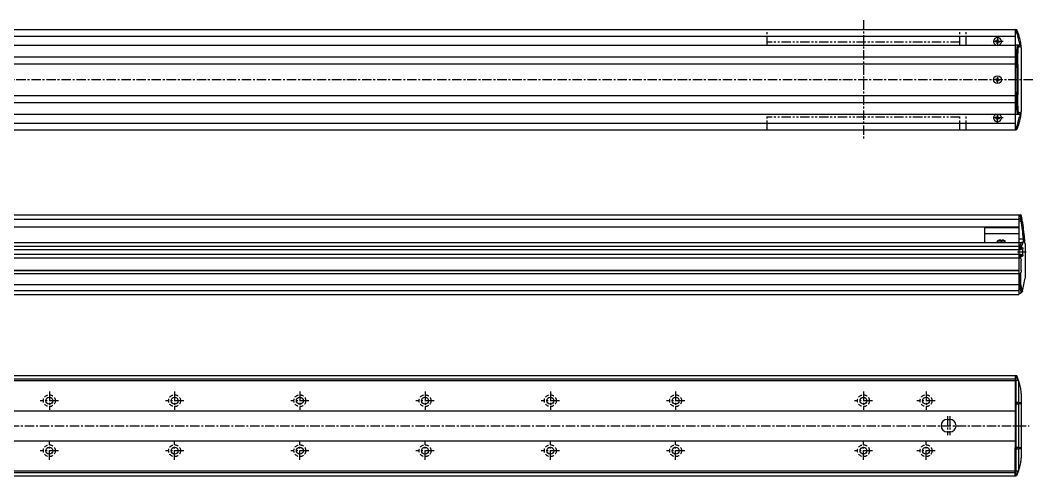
# Model space of a CAD drawing. Extents: x -708 to 884, y 143 to 576.
# Drawn here: x 76 to 884, y 212 to 576 of the extents above; entities that cross this region are included whole.
import ezdxf

# ---------------------------------------------------------------- set-up
doc = ezdxf.new("R2010")
doc.units = 0
for name, pattern in [('CENTER', [12, 7.5, -1.5, 1.5, -1.5]), ('DASHED', [4.5, 3, -1.5]), ('PHANTOM', [15, 7.5, -1.5, 1.5, -1.5, 1.5, -1.5])]:
    doc.linetypes.add(name, pattern=pattern)
doc.layers.get('0').update_dxf_attribs({"linetype": 'CONTINUOUS'})
doc.layers.add('CENTER', color=1, linetype='CENTER')

# ---------------------------------------------------------------- blocks, each defined once
blk = doc.blocks.new('DTL0004')
at = {"color": 0, "linetype": 'CONTINUOUS'}
for p, q in [((-3.15, 0), (-3.04, 1.3)), ((3.15, 0), (-3.15, 0)), ((-0.4, 1.3), (-3.04, 1.3)), ((-0.4, 1.89), (-0.4, 0.9)), ((0.4, 0.9), (-0.4, 0.9)), ((0.4, 1.89), (0.4, 0.9)), ((3.04, 1.3), (0.4, 1.3)), ((3.15, 0), (3.04, 1.3))]:
    blk.add_line(p, q, dxfattribs=at)
for start, end in [(92.87228, 112.35653), (67.64347, 87.12772)]:
    blk.add_arc((0, -6.08), 7.98, start, end, dxfattribs=at)
at = {"color": 0}
blk.add_point((0, 0), dxfattribs=at)
blk.add_point((0, 0), dxfattribs=at)

msp = doc.modelspace()

# ---------------------------------------------------------------- linework, layer by layer
at = {"color": 7, "linetype": 'CONTINUOUS'}
for p, q in [((-537.79, 568.36), (870.21, 568.36)), ((870.21, 568.36), (870.21, 488.36)), ((870.21, 568.36), (870.79, 568.36)), ((870.99, 568.36), (870.79, 568.36)), ((-223.79, 563.16), (870.21, 563.16)), ((854.46, 559.11), (854.46, 558.61)), ((855.21, 559.11), (854.46, 559.11)), ((855.21, 558.61), (854.46, 558.61)), ((855.96, 560.61), (855.96, 559.86)), ((855.96, 560.61), (856.46, 560.61)), ((855.96, 557.11), (855.96, 557.87)), ((856.46, 560.61), (856.46, 559.86)), ((856.46, 557.11), (856.46, 557.87)), ((857.2, 559.11), (857.96, 559.11)), ((857.2, 558.61), (857.96, 558.61)), ((857.96, 559.11), (857.96, 558.61)), ((872.6, 563.19), (872.45, 563.17)), ((873.59, 558.86), (873.81, 558.13)), ((874.79, 558.09), (874.57, 559.08)), ((-537.79, 555.86), (870.21, 555.86)), ((855.96, 557.11), (856.46, 557.11)), ((873.88, 555.86), (870.21, 555.86)), ((873.04, 554.86), (874.87, 554.86)), ((875.11, 555.98), (875.11, 555.99)), ((875.21, 554.01), (875.21, 502.71)), ((-537.79, 546.63), (870.21, 546.63)), ((871.39, 546.61), (871.4, 546.61)), ((871.4, 546.61), (871.4, 541.12)), ((872.38, 541.7), (872.38, 546.44)), ((-537.79, 541.1), (870.21, 541.1)), ((870.21, 541.11), (871.29, 541.11)), ((870.21, 538.36), (871.72, 538.36)), ((871.4, 541.12), (871.29, 541.11)), ((871.72, 538.36), (871.72, 518.36)), ((872.71, 518.36), (872.71, 538.36)), ((854.46, 528.61), (854.46, 528.11)), ((855.21, 528.61), (854.46, 528.61)), ((855.21, 528.11), (854.46, 528.11)), ((855.96, 530.11), (855.96, 529.36)), ((855.96, 530.11), (856.46, 530.11)), ((855.96, 526.61), (855.96, 527.37)), ((855.96, 526.61), (856.46, 526.61)), ((856.46, 530.11), (856.46, 529.36)), ((856.46, 526.61), (856.46, 527.37)), ((857.2, 528.61), (857.96, 528.61)), ((857.2, 528.11), (857.96, 528.11)), ((857.96, 528.61), (857.96, 528.11)), ((870.21, 518.36), (871.72, 518.36)), ((-537.79, 515.63), (870.21, 515.63)), ((-537.79, 510.09), (870.21, 510.09)), ((870.21, 515.61), (871.29, 515.61)), ((871.29, 515.61), (871.4, 515.61)), ((871.4, 510.11), (871.39, 510.11)), ((871.4, 515.61), (871.4, 510.11)), ((872.38, 510.29), (872.38, 515.02)), ((874.87, 501.86), (873.04, 501.86)), ((-537.79, 500.86), (870.21, 500.86)), ((-223.79, 493.56), (870.21, 493.56)), ((854.46, 498.11), (854.46, 497.61)), ((855.21, 498.11), (854.46, 498.11)), ((855.21, 497.61), (854.46, 497.61)), ((855.96, 499.61), (855.96, 498.86)), ((855.96, 499.61), (856.46, 499.61)), ((855.96, 496.11), (855.96, 496.87)), ((855.96, 496.11), (856.46, 496.11)), ((856.46, 499.61), (856.46, 498.86)), ((856.46, 496.11), (856.46, 496.87)), ((857.2, 498.11), (857.96, 498.11)), ((857.2, 497.61), (857.96, 497.61)), ((857.96, 498.11), (857.96, 497.61)), ((870.21, 500.86), (873.88, 500.86)), ((872.6, 493.54), (872.45, 493.56)), ((873.59, 497.86), (873.81, 498.6)), ((874.57, 497.64), (874.79, 498.64)), ((875.11, 500.73), (875.11, 500.75)), ((-537.79, 488.36), (870.21, 488.36)), ((870.21, 488.36), (870.79, 488.36)), ((870.79, 488.36), (870.99, 488.36)), ((-223.79, 420.28), (873.21, 420.28)), ((-223.79, 416.92), (873.21, 416.92)), ((873.21, 420.28), (873.21, 357.78)), ((873.21, 420.28), (873.21, 410.78)), ((873.21, 420.28), (874.39, 420.28)), ((873.21, 420.28), (873.21, 410.78)), ((873.21, 417.39), (874.9, 417.39)), ((873.21, 415.51), (875.06, 415.51)), ((874.4, 420.28), (874.39, 420.28)), ((-223.79, 410.78), (873.21, 410.78)), ((845.71, 410.78), (845.71, 398.28)), ((845.71, 410.31), (873.21, 410.31)), ((845.71, 405.32), (873.21, 405.32)), ((-537.79, 398.28), (873.21, 398.28)), ((873.21, 401.28), (876.88, 401.28)), ((873.21, 398.28), (875.45, 398.28)), ((873.21, 398.28), (873.21, 356.78)), ((876.59, 398.28), (875.45, 398.28)), ((875.45, 398.28), (875.6, 398.27)), ((876.81, 398.37), (876.59, 398.28)), ((878.11, 398.6), (878.11, 398.59)), ((878.21, 397.28), (878.21, 369.78)), ((-537.79, 395.28), (873.21, 395.28)), ((-537.79, 392.53), (873.21, 392.53)), ((-537.79, 389.03), (873.21, 389.03)), ((873.21, 395.28), (873.79, 395.28)), ((873.21, 392.68), (875.17, 392.68)), ((873.21, 388.88), (875.17, 388.88)), ((873.79, 395.28), (873.99, 395.26)), ((873.99, 395.26), (873.99, 392.68)), ((873.99, 388.88), (873.99, 386.02)), ((874.92, 392.68), (874.92, 394.7)), ((874.92, 385.21), (874.92, 388.88)), ((876.12, 394.13), (875.17, 394.13)), ((875.17, 394.13), (875.17, 392.68)), ((875.17, 393.13), (876.44, 393.13)), ((875.17, 388.88), (875.17, 387.43)), ((875.17, 388.43), (876.44, 388.43)), ((876.44, 388.43), (876.44, 393.13)), ((-537.79, 386.02), (873.21, 386.02)), ((873.21, 386.02), (873.99, 386.02)), ((875.06, 375.78), (875.06, 383.78)), ((875.17, 387.43), (876.12, 387.43)), ((-537.79, 376.08), (873.21, 376.08)), ((-537.79, 375.78), (873.21, 375.78)), ((-537.79, 373.54), (873.21, 373.54)), ((873.21, 373.54), (873.99, 373.54)), ((873.99, 373.54), (873.99, 364.28)), ((874.92, 364.55), (874.92, 374.35)), ((-537.79, 364.55), (873.21, 364.55)), ((873.21, 364.28), (873.93, 364.28)), ((873.99, 364.28), (873.93, 364.28)), ((-537.79, 359.78), (873.21, 359.78)), ((-537.79, 356.78), (873.21, 356.78)), ((873.21, 357.78), (874.15, 357.78)), ((876.09, 359.31), (876.05, 359.17)), ((-537.79, 291.83), (870.21, 291.83)), ((870.21, 291.83), (870.21, 211.83)), ((870.21, 291.83), (870.21, 269.38)), ((870.21, 291.83), (870.93, 291.83)), ((870.93, 291.83), (870.99, 291.83)), ((-537.79, 289.23), (870.21, 289.23)), ((-537.79, 287.83), (870.21, 287.83)), ((870.21, 288.08), (871.15, 288.08)), ((871.15, 215.58), (871.15, 288.08)), ((873.05, 288.04), (873.09, 287.91)), ((873.09, 287.91), (873.09, 270.33)), ((875.21, 277.48), (875.21, 226.18)), ((870.66, 270.33), (870.21, 270.33)), ((870.21, 269.38), (870.66, 269.37)), ((870.66, 270.33), (870.66, 233.33)), ((873.09, 270.33), (871.71, 270.33)), ((871.71, 270.33), (871.71, 269.33)), ((871.71, 269.33), (873.09, 269.33)), ((873.09, 270.33), (875.04, 270.33)), ((873.09, 269.33), (873.09, 234.33)), ((875.04, 269.33), (873.09, 269.33)), ((875.04, 270.33), (875.21, 270.27)), ((875.21, 269.27), (875.04, 269.33)), ((-537.79, 263.83), (870.21, 263.83)), ((816.21, 256.83), (818.21, 256.83)), ((816.21, 246.83), (818.21, 246.83)), ((-537.79, 239.83), (870.21, 239.83)), ((870.66, 234.29), (870.21, 234.28)), ((870.21, 211.83), (870.21, 234.28)), ((870.66, 233.33), (870.21, 233.33)), ((873.09, 234.33), (871.71, 234.33)), ((871.71, 233.33), (871.71, 234.33)), ((871.71, 233.33), (873.09, 233.33)), ((873.09, 234.33), (875.04, 234.33)), ((873.09, 233.33), (873.09, 215.75)), ((875.04, 233.33), (873.09, 233.33)), ((875.04, 234.33), (875.21, 234.39)), ((875.21, 233.39), (875.04, 233.33)), ((-537.79, 215.83), (870.21, 215.83)), ((-537.79, 214.43), (870.21, 214.43)), ((-537.79, 211.83), (870.21, 211.83)), ((870.21, 215.58), (871.15, 215.58)), ((870.21, 211.83), (870.93, 211.83)), ((870.99, 211.83), (870.93, 211.83)), ((873.09, 215.75), (873.05, 215.62))]:
    msp.add_line(p, q, dxfattribs=at)
at = {"color": 3, "linetype": 'PHANTOM'}
for p, q in [((672.21, 555.86), (672.21, 568.36)), ((826.21, 555.86), (826.21, 568.36)), ((831.21, 555.86), (831.21, 568.36)), ((826.21, 558.36), (672.21, 558.36)), ((672.21, 488.36), (672.21, 500.86)), ((826.21, 498.36), (672.21, 498.36)), ((826.21, 488.36), (826.21, 500.86)), ((831.21, 488.36), (831.21, 500.86))]:
    msp.add_line(p, q, dxfattribs=at)
at = {"color": 7, "linetype": 'CONTINUOUS'}
for points in [[(873.49, 563.19), (873.49, 563.19), (873.48, 563.21), (873.37, 563.27), (873.17, 563.28), (872.9, 563.25), (872.6, 563.19)], [(874.11, 556.67), (874.02, 557.22), (873.81, 558.13)], [(873.49, 493.54), (873.49, 493.54), (873.48, 493.52), (873.37, 493.46), (873.17, 493.45), (872.9, 493.48), (872.6, 493.54)], [(874.11, 500.06), (874.02, 499.5), (873.81, 498.6)], [(875.06, 415.51), (875.02, 415.94), (874.97, 416.56), (874.93, 417.06), (874.9, 417.39)], [(876.81, 398.37), (877.02, 398.77), (877.11, 399.24)], [(876.12, 394.13), (876.13, 394.13), (876.24, 394.06), (876.33, 393.89), (876.39, 393.65), (876.43, 393.36), (876.44, 393.13)], [(876.44, 388.43), (876.43, 388.33), (876.41, 388.01), (876.35, 387.72), (876.25, 387.52), (876.15, 387.43), (876.12, 387.43)], [(874.92, 385.21), (875, 384.72), (875.06, 383.78)], [(875.06, 375.78), (875.04, 375.24), (874.92, 374.35)], [(876.09, 359.31), (877.01, 363.4), (877.79, 367.36)], [(873.05, 288.04), (873.01, 288.14), (872.86, 288.27), (872.6, 288.32), (872.21, 288.25)], [(874.79, 281.56), (874.01, 284.83), (873.09, 287.91)], [(873.09, 215.75), (874.01, 218.84), (874.79, 222.1)], [(872.21, 215.41), (872.42, 215.35), (872.73, 215.35), (872.95, 215.45), (873.05, 215.62)]]:
    msp.add_lwpolyline(points, dxfattribs=at)
for points in [[(871.39, 546.61, 0), (871.39, 546.68, 0), (871.39, 546.74, 0), (871.4, 546.8, 0), (871.4, 546.86, 0), (871.41, 546.92, 0), (871.41, 546.99, 0), (871.41, 547.05, 0), (871.42, 547.11, 0), (871.42, 547.17, 0), (871.43, 547.23, 0), (871.43, 547.29, 0), (871.44, 547.36, 0), (871.44, 547.42, 0), (871.44, 547.48, 0), (871.45, 547.54, 0), (871.45, 547.6, 0), (871.46, 547.67, 0), (871.46, 547.73, 0), (871.46, 547.79, 0), (871.47, 547.85, 0), (871.47, 547.91, 0), (871.48, 547.98, 0), (871.48, 548.04, 0), (871.49, 548.1, 0), (871.49, 548.16, 0), (871.49, 548.22, 0), (871.5, 548.29, 0), (871.5, 548.35, 0), (871.51, 548.41, 0), (871.51, 548.47, 0), (871.51, 548.53, 0), (871.52, 548.6, 0), (871.52, 548.66, 0), (871.53, 548.72, 0), (871.53, 548.78, 0), (871.53, 548.84, 0), (871.54, 548.9, 0), (871.54, 548.97, 0), (871.55, 549.03, 0), (871.55, 549.09, 0), (871.55, 549.15, 0), (871.56, 549.22, 0), (871.56, 549.28, 0), (871.57, 549.34, 0), (871.57, 549.4, 0), (871.57, 549.46, 0), (871.58, 549.52, 0), (871.58, 549.59, 0), (871.59, 549.65, 0), (871.59, 549.71, 0), (871.6, 549.77, 0), (871.6, 549.84, 0), (871.6, 549.9, 0), (871.61, 549.96, 0), (871.61, 550.02, 0), (871.62, 550.08, 0), (871.62, 550.14, 0), (871.62, 550.21, 0), (871.63, 550.27, 0), (871.63, 550.33, 0), (871.63, 550.39, 0), (871.64, 550.45, 0), (871.64, 550.52, 0), (871.65, 550.58, 0), (871.65, 550.64, 0), (871.65, 550.7, 0), (871.66, 550.76, 0), (871.66, 550.83, 0), (871.67, 550.89, 0), (871.67, 550.95, 0), (871.67, 551.01, 0), (871.68, 551.07, 0), (871.68, 551.14, 0), (871.69, 551.2, 0), (871.69, 551.26, 0), (871.69, 551.32, 0), (871.7, 551.38, 0), (871.7, 551.45, 0), (871.71, 551.51, 0), (871.71, 551.57, 0), (871.72, 551.63, 0), (871.72, 551.69, 0), (871.72, 551.76, 0), (871.73, 551.82, 0), (871.73, 551.88, 0), (871.73, 551.94, 0), (871.74, 552, 0), (871.74, 552.07, 0), (871.75, 552.13, 0), (871.75, 552.19, 0), (871.76, 552.25, 0), (871.76, 552.31, 0), (871.76, 552.38, 0), (871.77, 552.44, 0), (871.77, 552.5, 0), (871.77, 552.56, 0), (871.78, 552.62, 0), (871.78, 552.69, 0), (871.79, 552.75, 0), (871.79, 552.81, 0), (871.79, 552.87, 0), (871.8, 552.93, 0), (871.8, 553, 0), (871.8, 553.06, 0), (871.81, 553.12, 0), (871.81, 553.18, 0), (871.82, 553.24, 0), (871.82, 553.31, 0), (871.83, 553.37, 0), (871.83, 553.43, 0), (871.83, 553.49, 0), (871.84, 553.55, 0), (871.84, 553.62, 0), (871.84, 553.68, 0), (871.85, 553.74, 0), (871.85, 553.8, 0), (871.86, 553.87, 0), (871.86, 553.93, 0), (871.86, 553.99, 0), (871.87, 554.05, 0), (871.87, 554.11, 0), (871.88, 554.17, 0), (871.88, 554.24, 0), (871.88, 554.3, 0), (871.89, 554.36, 0), (871.89, 554.42, 0), (871.89, 554.49, 0), (871.9, 554.55, 0)], [(872.38, 546.44, 0), (872.38, 546.5, 0), (872.39, 546.56, 0), (872.39, 546.62, 0), (872.4, 546.68, 0), (872.4, 546.74, 0), (872.4, 546.8, 0), (872.41, 546.86, 0), (872.41, 546.92, 0), (872.42, 546.98, 0), (872.42, 547.04, 0), (872.42, 547.1, 0), (872.43, 547.16, 0), (872.43, 547.23, 0), (872.44, 547.29, 0), (872.44, 547.35, 0), (872.45, 547.41, 0), (872.45, 547.47, 0), (872.45, 547.53, 0), (872.46, 547.59, 0), (872.46, 547.65, 0), (872.47, 547.71, 0), (872.47, 547.77, 0), (872.47, 547.83, 0), (872.48, 547.89, 0), (872.48, 547.95, 0), (872.49, 548.01, 0), (872.49, 548.07, 0), (872.49, 548.13, 0), (872.5, 548.2, 0), (872.5, 548.26, 0), (872.51, 548.32, 0), (872.51, 548.38, 0), (872.51, 548.44, 0), (872.52, 548.5, 0), (872.52, 548.56, 0), (872.53, 548.62, 0), (872.53, 548.68, 0), (872.53, 548.74, 0), (872.54, 548.8, 0), (872.54, 548.86, 0), (872.55, 548.92, 0), (872.55, 548.98, 0), (872.55, 549.04, 0), (872.56, 549.11, 0), (872.56, 549.17, 0), (872.57, 549.23, 0), (872.57, 549.29, 0), (872.57, 549.35, 0), (872.58, 549.41, 0), (872.58, 549.47, 0), (872.59, 549.53, 0), (872.59, 549.59, 0), (872.59, 549.65, 0), (872.6, 549.71, 0), (872.6, 549.77, 0), (872.61, 549.83, 0), (872.61, 549.89, 0), (872.61, 549.96, 0), (872.62, 550.02, 0), (872.62, 550.08, 0), (872.63, 550.14, 0), (872.63, 550.2, 0), (872.63, 550.26, 0), (872.64, 550.32, 0), (872.64, 550.38, 0), (872.64, 550.44, 0), (872.65, 550.5, 0), (872.65, 550.56, 0), (872.66, 550.62, 0), (872.66, 550.68, 0), (872.66, 550.74, 0), (872.67, 550.8, 0), (872.67, 550.87, 0), (872.68, 550.93, 0), (872.68, 550.99, 0), (872.68, 551.05, 0), (872.69, 551.11, 0), (872.69, 551.17, 0), (872.7, 551.23, 0), (872.7, 551.29, 0), (872.7, 551.35, 0), (872.71, 551.41, 0), (872.71, 551.47, 0), (872.72, 551.53, 0), (872.72, 551.59, 0), (872.72, 551.65, 0), (872.73, 551.71, 0), (872.73, 551.78, 0), (872.73, 551.84, 0), (872.74, 551.9, 0), (872.74, 551.96, 0), (872.75, 552.02, 0), (872.75, 552.08, 0), (872.75, 552.14, 0), (872.76, 552.2, 0), (872.76, 552.26, 0), (872.77, 552.32, 0), (872.77, 552.38, 0), (872.77, 552.44, 0), (872.78, 552.5, 0), (872.78, 552.57, 0), (872.78, 552.63, 0), (872.79, 552.69, 0), (872.79, 552.75, 0), (872.8, 552.81, 0), (872.8, 552.87, 0), (872.8, 552.93, 0), (872.81, 552.99, 0), (872.81, 553.05, 0), (872.82, 553.11, 0), (872.82, 553.17, 0), (872.82, 553.23, 0), (872.83, 553.29, 0), (872.83, 553.35, 0), (872.84, 553.42, 0), (872.84, 553.48, 0), (872.84, 553.54, 0), (872.85, 553.6, 0), (872.85, 553.66, 0), (872.85, 553.72, 0), (872.86, 553.78, 0), (872.86, 553.84, 0), (872.87, 553.9, 0), (872.87, 553.96, 0), (872.87, 554.02, 0), (872.88, 554.08, 0), (872.88, 554.14, 0), (872.88, 554.21, 0)], [(871.9, 502.18, 0), (871.89, 502.24, 0), (871.89, 502.3, 0), (871.89, 502.37, 0), (871.88, 502.43, 0), (871.88, 502.49, 0), (871.88, 502.55, 0), (871.87, 502.61, 0), (871.87, 502.68, 0), (871.86, 502.74, 0), (871.86, 502.8, 0), (871.86, 502.86, 0), (871.85, 502.92, 0), (871.85, 502.99, 0), (871.84, 503.05, 0), (871.84, 503.11, 0), (871.84, 503.17, 0), (871.83, 503.24, 0), (871.83, 503.3, 0), (871.83, 503.36, 0), (871.82, 503.42, 0), (871.82, 503.48, 0), (871.81, 503.54, 0), (871.81, 503.61, 0), (871.8, 503.67, 0), (871.8, 503.73, 0), (871.8, 503.79, 0), (871.79, 503.85, 0), (871.79, 503.92, 0), (871.79, 503.98, 0), (871.78, 504.04, 0), (871.78, 504.1, 0), (871.77, 504.17, 0), (871.77, 504.23, 0), (871.77, 504.29, 0), (871.76, 504.35, 0), (871.76, 504.41, 0), (871.76, 504.48, 0), (871.75, 504.54, 0), (871.75, 504.6, 0), (871.74, 504.66, 0), (871.74, 504.72, 0), (871.73, 504.79, 0), (871.73, 504.85, 0), (871.73, 504.91, 0), (871.72, 504.97, 0), (871.72, 505.03, 0), (871.72, 505.1, 0), (871.71, 505.16, 0), (871.71, 505.22, 0), (871.7, 505.28, 0), (871.7, 505.34, 0), (871.69, 505.4, 0), (871.69, 505.47, 0), (871.69, 505.53, 0), (871.68, 505.59, 0), (871.68, 505.65, 0), (871.67, 505.71, 0), (871.67, 505.78, 0), (871.67, 505.84, 0), (871.66, 505.9, 0), (871.66, 505.96, 0), (871.65, 506.02, 0), (871.65, 506.09, 0), (871.65, 506.15, 0), (871.64, 506.21, 0), (871.64, 506.27, 0), (871.63, 506.33, 0), (871.63, 506.4, 0), (871.63, 506.46, 0), (871.62, 506.52, 0), (871.62, 506.58, 0), (871.62, 506.64, 0), (871.61, 506.71, 0), (871.61, 506.77, 0), (871.6, 506.83, 0), (871.6, 506.89, 0), (871.6, 506.95, 0), (871.59, 507.02, 0), (871.59, 507.08, 0), (871.58, 507.14, 0), (871.58, 507.2, 0), (871.57, 507.26, 0), (871.57, 507.33, 0), (871.57, 507.39, 0), (871.56, 507.45, 0), (871.56, 507.51, 0), (871.55, 507.57, 0), (871.55, 507.64, 0), (871.55, 507.7, 0), (871.54, 507.76, 0), (871.54, 507.82, 0), (871.53, 507.88, 0), (871.53, 507.95, 0), (871.53, 508.01, 0), (871.52, 508.07, 0), (871.52, 508.13, 0), (871.51, 508.19, 0), (871.51, 508.26, 0), (871.51, 508.32, 0), (871.5, 508.38, 0), (871.5, 508.44, 0), (871.49, 508.5, 0), (871.49, 508.57, 0), (871.49, 508.63, 0), (871.48, 508.69, 0), (871.48, 508.75, 0), (871.47, 508.81, 0), (871.47, 508.88, 0), (871.46, 508.94, 0), (871.46, 509, 0), (871.46, 509.06, 0), (871.45, 509.12, 0), (871.45, 509.18, 0), (871.44, 509.25, 0), (871.44, 509.31, 0), (871.44, 509.37, 0), (871.43, 509.43, 0), (871.43, 509.49, 0), (871.42, 509.56, 0), (871.42, 509.62, 0), (871.41, 509.68, 0), (871.41, 509.74, 0), (871.41, 509.8, 0), (871.4, 509.87, 0), (871.4, 509.93, 0), (871.39, 509.99, 0), (871.39, 510.05, 0), (871.39, 510.11, 0)], [(872.88, 502.52, 0), (872.88, 502.58, 0), (872.88, 502.64, 0), (872.87, 502.7, 0), (872.87, 502.76, 0), (872.87, 502.83, 0), (872.86, 502.89, 0), (872.86, 502.95, 0), (872.85, 503.01, 0), (872.85, 503.07, 0), (872.85, 503.13, 0), (872.84, 503.19, 0), (872.84, 503.25, 0), (872.84, 503.31, 0), (872.83, 503.37, 0), (872.83, 503.43, 0), (872.82, 503.49, 0), (872.82, 503.55, 0), (872.82, 503.62, 0), (872.81, 503.68, 0), (872.81, 503.74, 0), (872.8, 503.8, 0), (872.8, 503.86, 0), (872.8, 503.92, 0), (872.79, 503.98, 0), (872.79, 504.04, 0), (872.78, 504.1, 0), (872.78, 504.16, 0), (872.78, 504.22, 0), (872.77, 504.28, 0), (872.77, 504.34, 0), (872.77, 504.4, 0), (872.76, 504.47, 0), (872.76, 504.53, 0), (872.75, 504.59, 0), (872.75, 504.65, 0), (872.75, 504.71, 0), (872.74, 504.77, 0), (872.74, 504.83, 0), (872.73, 504.89, 0), (872.73, 504.95, 0), (872.73, 505.01, 0), (872.72, 505.07, 0), (872.72, 505.13, 0), (872.72, 505.19, 0), (872.71, 505.25, 0), (872.71, 505.32, 0), (872.7, 505.38, 0), (872.7, 505.44, 0), (872.7, 505.5, 0), (872.69, 505.56, 0), (872.69, 505.62, 0), (872.68, 505.68, 0), (872.68, 505.74, 0), (872.68, 505.8, 0), (872.67, 505.86, 0), (872.67, 505.92, 0), (872.66, 505.98, 0), (872.66, 506.04, 0), (872.66, 506.11, 0), (872.65, 506.17, 0), (872.65, 506.23, 0), (872.64, 506.29, 0), (872.64, 506.35, 0), (872.64, 506.41, 0), (872.63, 506.47, 0), (872.63, 506.53, 0), (872.63, 506.59, 0), (872.62, 506.65, 0), (872.62, 506.71, 0), (872.61, 506.77, 0), (872.61, 506.83, 0), (872.61, 506.89, 0), (872.6, 506.95, 0), (872.6, 507.01, 0), (872.59, 507.08, 0), (872.59, 507.14, 0), (872.59, 507.2, 0), (872.58, 507.26, 0), (872.58, 507.32, 0), (872.57, 507.38, 0), (872.57, 507.44, 0), (872.57, 507.5, 0), (872.56, 507.56, 0), (872.56, 507.62, 0), (872.55, 507.68, 0), (872.55, 507.74, 0), (872.55, 507.8, 0), (872.54, 507.87, 0), (872.54, 507.93, 0), (872.53, 507.99, 0), (872.53, 508.05, 0), (872.53, 508.11, 0), (872.52, 508.17, 0), (872.52, 508.23, 0), (872.51, 508.29, 0), (872.51, 508.35, 0), (872.51, 508.41, 0), (872.5, 508.47, 0), (872.5, 508.53, 0), (872.49, 508.59, 0), (872.49, 508.65, 0), (872.49, 508.71, 0), (872.48, 508.77, 0), (872.48, 508.83, 0), (872.47, 508.9, 0), (872.47, 508.96, 0), (872.47, 509.02, 0), (872.46, 509.08, 0), (872.46, 509.14, 0), (872.45, 509.2, 0), (872.45, 509.26, 0), (872.45, 509.32, 0), (872.44, 509.38, 0), (872.44, 509.44, 0), (872.43, 509.5, 0), (872.43, 509.56, 0), (872.42, 509.62, 0), (872.42, 509.68, 0), (872.42, 509.75, 0), (872.41, 509.8, 0), (872.41, 509.87, 0), (872.4, 509.93, 0), (872.4, 509.99, 0), (872.4, 510.05, 0), (872.39, 510.11, 0), (872.39, 510.17, 0), (872.38, 510.23, 0), (872.38, 510.29, 0)], [(873.79, 395.28, 0), (873.8, 395.3, 0), (873.82, 395.33, 0), (873.84, 395.35, 0), (873.85, 395.37, 0), (873.87, 395.39, 0), (873.88, 395.42, 0), (873.9, 395.44, 0), (873.92, 395.46, 0), (873.93, 395.49, 0), (873.95, 395.51, 0), (873.96, 395.53, 0), (873.98, 395.56, 0), (874, 395.58, 0), (874.01, 395.6, 0), (874.03, 395.62, 0), (874.04, 395.65, 0), (874.06, 395.67, 0), (874.07, 395.69, 0), (874.09, 395.72, 0), (874.1, 395.74, 0), (874.12, 395.76, 0), (874.13, 395.79, 0), (874.15, 395.81, 0), (874.16, 395.83, 0), (874.18, 395.86, 0), (874.19, 395.88, 0), (874.21, 395.9, 0), (874.23, 395.93, 0), (874.24, 395.95, 0), (874.26, 395.97, 0), (874.27, 396, 0), (874.29, 396.02, 0), (874.3, 396.04, 0), (874.32, 396.06, 0), (874.33, 396.09, 0), (874.35, 396.11, 0), (874.36, 396.13, 0), (874.38, 396.16, 0), (874.39, 396.18, 0), (874.4, 396.2, 0), (874.42, 396.23, 0), (874.43, 396.25, 0), (874.45, 396.27, 0), (874.46, 396.3, 0), (874.48, 396.32, 0), (874.49, 396.34, 0), (874.51, 396.37, 0), (874.52, 396.39, 0), (874.54, 396.41, 0), (874.55, 396.44, 0), (874.57, 396.46, 0), (874.58, 396.48, 0), (874.6, 396.51, 0), (874.61, 396.53, 0), (874.62, 396.55, 0), (874.64, 396.58, 0), (874.65, 396.6, 0), (874.67, 396.62, 0), (874.68, 396.65, 0), (874.7, 396.67, 0), (874.71, 396.69, 0), (874.72, 396.72, 0), (874.74, 396.74, 0), (874.75, 396.76, 0), (874.77, 396.79, 0), (874.78, 396.81, 0), (874.79, 396.83, 0), (874.81, 396.86, 0), (874.82, 396.88, 0), (874.84, 396.9, 0), (874.85, 396.93, 0), (874.86, 396.95, 0), (874.88, 396.97, 0), (874.89, 397, 0), (874.91, 397.02, 0), (874.92, 397.04, 0), (874.93, 397.07, 0), (874.95, 397.09, 0), (874.96, 397.11, 0), (874.98, 397.14, 0), (874.99, 397.16, 0), (875, 397.18, 0), (875.01, 397.21, 0), (875.03, 397.23, 0), (875.04, 397.25, 0), (875.06, 397.28, 0), (875.07, 397.3, 0), (875.08, 397.32, 0), (875.1, 397.35, 0), (875.11, 397.37, 0), (875.12, 397.39, 0), (875.14, 397.42, 0), (875.15, 397.44, 0), (875.16, 397.47, 0), (875.18, 397.49, 0), (875.19, 397.51, 0), (875.2, 397.54, 0), (875.21, 397.56, 0), (875.23, 397.58, 0), (875.24, 397.61, 0), (875.25, 397.63, 0), (875.27, 397.65, 0), (875.28, 397.68, 0), (875.29, 397.7, 0), (875.31, 397.73, 0), (875.32, 397.75, 0), (875.33, 397.77, 0), (875.35, 397.8, 0), (875.36, 397.82, 0), (875.37, 397.84, 0), (875.38, 397.87, 0), (875.4, 397.89, 0), (875.41, 397.91, 0), (875.42, 397.94, 0), (875.43, 397.96, 0), (875.45, 397.99, 0), (875.46, 398.01, 0), (875.47, 398.03, 0), (875.48, 398.06, 0), (875.5, 398.08, 0), (875.51, 398.1, 0), (875.52, 398.13, 0), (875.53, 398.15, 0), (875.55, 398.17, 0), (875.56, 398.2, 0), (875.57, 398.22, 0), (875.58, 398.25, 0), (875.6, 398.27, 0)], [(874.92, 394.7, 0), (874.93, 394.72, 0), (874.95, 394.74, 0), (874.96, 394.76, 0), (874.97, 394.78, 0), (874.99, 394.8, 0), (875, 394.82, 0), (875.01, 394.84, 0), (875.03, 394.86, 0), (875.04, 394.88, 0), (875.05, 394.9, 0), (875.07, 394.92, 0), (875.08, 394.94, 0), (875.1, 394.96, 0), (875.11, 394.98, 0), (875.12, 395, 0), (875.13, 395.02, 0), (875.15, 395.04, 0), (875.16, 395.06, 0), (875.17, 395.08, 0), (875.19, 395.1, 0), (875.2, 395.12, 0), (875.21, 395.14, 0), (875.23, 395.16, 0), (875.24, 395.18, 0), (875.25, 395.2, 0), (875.27, 395.22, 0), (875.28, 395.24, 0), (875.29, 395.26, 0), (875.31, 395.28, 0), (875.32, 395.3, 0), (875.33, 395.32, 0), (875.35, 395.34, 0), (875.36, 395.36, 0), (875.37, 395.38, 0), (875.38, 395.4, 0), (875.4, 395.42, 0), (875.41, 395.44, 0), (875.42, 395.46, 0), (875.44, 395.48, 0), (875.45, 395.5, 0), (875.46, 395.52, 0), (875.47, 395.54, 0), (875.49, 395.56, 0), (875.5, 395.58, 0), (875.51, 395.6, 0), (875.52, 395.62, 0), (875.54, 395.64, 0), (875.55, 395.66, 0), (875.56, 395.68, 0), (875.58, 395.7, 0), (875.59, 395.72, 0), (875.6, 395.74, 0), (875.61, 395.76, 0), (875.62, 395.78, 0), (875.64, 395.8, 0), (875.65, 395.82, 0), (875.66, 395.84, 0), (875.67, 395.86, 0), (875.69, 395.88, 0), (875.7, 395.9, 0), (875.71, 395.92, 0), (875.73, 395.94, 0), (875.74, 395.96, 0), (875.75, 395.98, 0), (875.76, 396, 0), (875.77, 396.02, 0), (875.79, 396.04, 0), (875.8, 396.06, 0), (875.81, 396.08, 0), (875.82, 396.1, 0), (875.84, 396.12, 0), (875.85, 396.14, 0), (875.86, 396.16, 0), (875.87, 396.18, 0), (875.88, 396.2, 0), (875.89, 396.22, 0), (875.91, 396.24, 0), (875.92, 396.26, 0), (875.93, 396.29, 0), (875.94, 396.31, 0), (875.95, 396.32, 0), (875.97, 396.35, 0), (875.98, 396.37, 0), (875.99, 396.39, 0), (876, 396.41, 0), (876.01, 396.43, 0), (876.02, 396.45, 0), (876.04, 396.47, 0), (876.05, 396.49, 0), (876.06, 396.51, 0), (876.07, 396.53, 0), (876.08, 396.55, 0), (876.1, 396.57, 0), (876.11, 396.59, 0), (876.12, 396.61, 0), (876.13, 396.63, 0), (876.14, 396.65, 0), (876.15, 396.67, 0), (876.16, 396.69, 0), (876.18, 396.71, 0), (876.19, 396.73, 0), (876.2, 396.75, 0), (876.21, 396.77, 0), (876.22, 396.79, 0), (876.23, 396.81, 0), (876.24, 396.83, 0), (876.26, 396.85, 0), (876.27, 396.87, 0), (876.28, 396.89, 0), (876.29, 396.91, 0), (876.3, 396.93, 0), (876.31, 396.95, 0), (876.32, 396.97, 0), (876.34, 396.99, 0), (876.35, 397.01, 0), (876.36, 397.04, 0), (876.37, 397.06, 0), (876.38, 397.08, 0), (876.39, 397.1, 0), (876.4, 397.12, 0), (876.41, 397.14, 0), (876.42, 397.16, 0), (876.43, 397.18, 0), (876.45, 397.2, 0), (876.46, 397.22, 0), (876.47, 397.24, 0), (876.48, 397.26, 0), (876.49, 397.28, 0)], [(875.21, 358.09, 0), (875.2, 358.13, 0), (875.19, 358.18, 0), (875.19, 358.23, 0), (875.18, 358.28, 0), (875.17, 358.33, 0), (875.16, 358.38, 0), (875.15, 358.43, 0), (875.14, 358.48, 0), (875.13, 358.53, 0), (875.12, 358.57, 0), (875.11, 358.62, 0), (875.1, 358.67, 0), (875.09, 358.72, 0), (875.08, 358.77, 0), (875.08, 358.82, 0), (875.07, 358.87, 0), (875.06, 358.92, 0), (875.05, 358.97, 0), (875.04, 359.01, 0), (875.03, 359.06, 0), (875.02, 359.11, 0), (875.01, 359.16, 0), (875, 359.21, 0), (874.99, 359.26, 0), (874.98, 359.31, 0), (874.97, 359.36, 0), (874.96, 359.4, 0), (874.95, 359.45, 0), (874.94, 359.5, 0), (874.93, 359.55, 0), (874.92, 359.6, 0), (874.91, 359.65, 0), (874.9, 359.7, 0), (874.9, 359.75, 0), (874.89, 359.79, 0), (874.88, 359.84, 0), (874.87, 359.89, 0), (874.86, 359.94, 0), (874.85, 359.99, 0), (874.84, 360.04, 0), (874.83, 360.09, 0), (874.82, 360.13, 0), (874.81, 360.18, 0), (874.8, 360.23, 0), (874.79, 360.28, 0), (874.78, 360.33, 0), (874.77, 360.38, 0), (874.76, 360.43, 0), (874.75, 360.47, 0), (874.74, 360.52, 0), (874.73, 360.57, 0), (874.72, 360.62, 0), (874.71, 360.67, 0), (874.7, 360.72, 0), (874.69, 360.76, 0), (874.68, 360.81, 0), (874.67, 360.86, 0), (874.66, 360.91, 0), (874.65, 360.96, 0), (874.64, 361.01, 0), (874.63, 361.06, 0), (874.62, 361.1, 0), (874.61, 361.15, 0), (874.6, 361.2, 0), (874.59, 361.25, 0), (874.58, 361.3, 0), (874.57, 361.35, 0), (874.56, 361.39, 0), (874.55, 361.44, 0), (874.54, 361.49, 0), (874.53, 361.54, 0), (874.52, 361.59, 0), (874.51, 361.64, 0), (874.5, 361.68, 0), (874.49, 361.73, 0), (874.48, 361.78, 0), (874.47, 361.83, 0), (874.46, 361.88, 0), (874.45, 361.93, 0), (874.44, 361.97, 0), (874.43, 362.02, 0), (874.42, 362.07, 0), (874.41, 362.12, 0), (874.4, 362.17, 0), (874.39, 362.21, 0), (874.38, 362.26, 0), (874.37, 362.31, 0), (874.36, 362.36, 0), (874.35, 362.41, 0), (874.34, 362.46, 0), (874.33, 362.5, 0), (874.32, 362.55, 0), (874.31, 362.6, 0), (874.3, 362.65, 0), (874.29, 362.7, 0), (874.28, 362.75, 0), (874.26, 362.79, 0), (874.25, 362.84, 0), (874.24, 362.89, 0), (874.23, 362.94, 0), (874.22, 362.99, 0), (874.21, 363.03, 0), (874.2, 363.08, 0), (874.19, 363.13, 0), (874.18, 363.18, 0), (874.17, 363.23, 0), (874.16, 363.27, 0), (874.15, 363.32, 0), (874.14, 363.37, 0), (874.13, 363.42, 0), (874.12, 363.47, 0), (874.11, 363.51, 0), (874.1, 363.56, 0), (874.09, 363.61, 0), (874.08, 363.66, 0), (874.06, 363.7, 0), (874.05, 363.75, 0), (874.04, 363.8, 0), (874.03, 363.85, 0), (874.02, 363.9, 0), (874.01, 363.94, 0), (874, 363.99, 0), (873.99, 364.04, 0), (873.98, 364.09, 0), (873.97, 364.14, 0), (873.96, 364.18, 0), (873.95, 364.23, 0), (873.93, 364.28, 0)], [(876.05, 359.17, 0), (876.04, 359.21, 0), (876.04, 359.25, 0), (876.03, 359.3, 0), (876.02, 359.34, 0), (876.01, 359.38, 0), (876, 359.43, 0), (876, 359.47, 0), (875.99, 359.51, 0), (875.98, 359.55, 0), (875.97, 359.59, 0), (875.96, 359.64, 0), (875.95, 359.68, 0), (875.95, 359.72, 0), (875.94, 359.76, 0), (875.93, 359.81, 0), (875.92, 359.85, 0), (875.91, 359.89, 0), (875.9, 359.93, 0), (875.9, 359.98, 0), (875.89, 360.02, 0), (875.88, 360.06, 0), (875.87, 360.1, 0), (875.86, 360.14, 0), (875.85, 360.19, 0), (875.85, 360.23, 0), (875.84, 360.27, 0), (875.83, 360.31, 0), (875.82, 360.36, 0), (875.81, 360.4, 0), (875.8, 360.44, 0), (875.79, 360.48, 0), (875.79, 360.52, 0), (875.78, 360.57, 0), (875.77, 360.61, 0), (875.76, 360.65, 0), (875.75, 360.69, 0), (875.74, 360.74, 0), (875.74, 360.78, 0), (875.73, 360.82, 0), (875.72, 360.86, 0), (875.71, 360.9, 0), (875.7, 360.95, 0), (875.69, 360.99, 0), (875.68, 361.03, 0), (875.67, 361.07, 0), (875.67, 361.12, 0), (875.66, 361.16, 0), (875.65, 361.2, 0), (875.64, 361.24, 0), (875.63, 361.28, 0), (875.62, 361.33, 0), (875.61, 361.37, 0), (875.61, 361.41, 0), (875.6, 361.45, 0), (875.59, 361.49, 0), (875.58, 361.54, 0), (875.57, 361.58, 0), (875.56, 361.62, 0), (875.55, 361.66, 0), (875.54, 361.7, 0), (875.53, 361.75, 0), (875.53, 361.79, 0), (875.52, 361.83, 0), (875.51, 361.87, 0), (875.5, 361.91, 0), (875.49, 361.96, 0), (875.48, 362, 0), (875.47, 362.04, 0), (875.46, 362.08, 0), (875.46, 362.12, 0), (875.45, 362.17, 0), (875.44, 362.21, 0), (875.43, 362.25, 0), (875.42, 362.29, 0), (875.41, 362.33, 0), (875.4, 362.38, 0), (875.39, 362.42, 0), (875.38, 362.46, 0), (875.37, 362.5, 0), (875.37, 362.54, 0), (875.36, 362.59, 0), (875.35, 362.63, 0), (875.34, 362.67, 0), (875.33, 362.71, 0), (875.32, 362.75, 0), (875.31, 362.8, 0), (875.3, 362.84, 0), (875.29, 362.88, 0), (875.28, 362.92, 0), (875.27, 362.96, 0), (875.26, 363, 0), (875.26, 363.05, 0), (875.25, 363.09, 0), (875.24, 363.13, 0), (875.23, 363.17, 0), (875.22, 363.21, 0), (875.21, 363.25, 0), (875.2, 363.3, 0), (875.19, 363.34, 0), (875.18, 363.38, 0), (875.17, 363.42, 0), (875.16, 363.46, 0), (875.15, 363.51, 0), (875.14, 363.55, 0), (875.14, 363.59, 0), (875.13, 363.63, 0), (875.12, 363.67, 0), (875.11, 363.71, 0), (875.1, 363.76, 0), (875.09, 363.8, 0), (875.08, 363.84, 0), (875.07, 363.88, 0), (875.06, 363.92, 0), (875.05, 363.96, 0), (875.04, 364.01, 0), (875.03, 364.05, 0), (875.02, 364.09, 0), (875.01, 364.13, 0), (875, 364.17, 0), (875, 364.21, 0), (874.99, 364.26, 0), (874.98, 364.3, 0), (874.97, 364.34, 0), (874.96, 364.38, 0), (874.95, 364.42, 0), (874.94, 364.46, 0), (874.93, 364.51, 0), (874.92, 364.55, 0)], [(871.15, 288.08, 0), (871.16, 288.08, 0), (871.17, 288.08, 0), (871.17, 288.08, 0), (871.18, 288.08, 0), (871.19, 288.08, 0), (871.2, 288.08, 0), (871.21, 288.08, 0), (871.22, 288.08, 0), (871.23, 288.08, 0), (871.24, 288.08, 0), (871.25, 288.08, 0), (871.25, 288.08, 0), (871.26, 288.08, 0), (871.27, 288.08, 0), (871.28, 288.08, 0), (871.29, 288.08, 0), (871.3, 288.08, 0), (871.31, 288.08, 0), (871.32, 288.08, 0), (871.32, 288.08, 0), (871.33, 288.08, 0), (871.34, 288.08, 0), (871.35, 288.08, 0), (871.36, 288.08, 0), (871.37, 288.08, 0), (871.38, 288.08, 0), (871.38, 288.08, 0), (871.39, 288.09, 0), (871.4, 288.09, 0), (871.41, 288.09, 0), (871.42, 288.09, 0), (871.43, 288.09, 0), (871.44, 288.09, 0), (871.45, 288.09, 0), (871.45, 288.09, 0), (871.46, 288.09, 0), (871.47, 288.09, 0), (871.48, 288.09, 0), (871.49, 288.09, 0), (871.5, 288.1, 0), (871.51, 288.1, 0), (871.51, 288.1, 0), (871.52, 288.1, 0), (871.53, 288.1, 0), (871.54, 288.1, 0), (871.55, 288.1, 0), (871.56, 288.1, 0), (871.57, 288.1, 0), (871.57, 288.1, 0), (871.58, 288.11, 0), (871.59, 288.11, 0), (871.6, 288.11, 0), (871.61, 288.11, 0), (871.62, 288.11, 0), (871.63, 288.11, 0), (871.63, 288.11, 0), (871.64, 288.11, 0), (871.65, 288.11, 0), (871.66, 288.12, 0), (871.67, 288.12, 0), (871.68, 288.12, 0), (871.69, 288.12, 0), (871.69, 288.12, 0), (871.7, 288.12, 0), (871.71, 288.12, 0), (871.72, 288.12, 0), (871.73, 288.13, 0), (871.74, 288.13, 0), (871.74, 288.13, 0), (871.75, 288.13, 0), (871.76, 288.13, 0), (871.77, 288.13, 0), (871.78, 288.14, 0), (871.79, 288.14, 0), (871.79, 288.14, 0), (871.8, 288.14, 0), (871.81, 288.14, 0), (871.82, 288.14, 0), (871.83, 288.15, 0), (871.84, 288.15, 0), (871.84, 288.15, 0), (871.85, 288.15, 0), (871.86, 288.15, 0), (871.87, 288.15, 0), (871.88, 288.16, 0), (871.88, 288.16, 0), (871.89, 288.16, 0), (871.9, 288.16, 0), (871.91, 288.16, 0), (871.92, 288.17, 0), (871.92, 288.17, 0), (871.93, 288.17, 0), (871.94, 288.17, 0), (871.95, 288.17, 0), (871.96, 288.18, 0), (871.97, 288.18, 0), (871.97, 288.18, 0), (871.98, 288.18, 0), (871.99, 288.18, 0), (872, 288.19, 0), (872, 288.19, 0), (872.01, 288.19, 0), (872.02, 288.19, 0), (872.03, 288.19, 0), (872.04, 288.2, 0), (872.04, 288.2, 0), (872.05, 288.2, 0), (872.06, 288.2, 0), (872.07, 288.21, 0), (872.08, 288.21, 0), (872.08, 288.21, 0), (872.09, 288.21, 0), (872.1, 288.22, 0), (872.11, 288.22, 0), (872.11, 288.22, 0), (872.12, 288.22, 0), (872.13, 288.23, 0), (872.14, 288.23, 0), (872.14, 288.23, 0), (872.15, 288.23, 0), (872.16, 288.24, 0), (872.17, 288.24, 0), (872.17, 288.24, 0), (872.18, 288.24, 0), (872.19, 288.25, 0), (872.2, 288.25, 0), (872.2, 288.25, 0), (872.21, 288.25, 0)], [(872.21, 215.41, 0), (872.2, 215.41, 0), (872.2, 215.41, 0), (872.19, 215.41, 0), (872.18, 215.42, 0), (872.17, 215.42, 0), (872.17, 215.42, 0), (872.16, 215.42, 0), (872.15, 215.43, 0), (872.14, 215.43, 0), (872.14, 215.43, 0), (872.13, 215.43, 0), (872.12, 215.44, 0), (872.11, 215.44, 0), (872.11, 215.44, 0), (872.1, 215.44, 0), (872.09, 215.45, 0), (872.08, 215.45, 0), (872.08, 215.45, 0), (872.07, 215.45, 0), (872.06, 215.46, 0), (872.05, 215.46, 0), (872.04, 215.46, 0), (872.04, 215.46, 0), (872.03, 215.47, 0), (872.02, 215.47, 0), (872.01, 215.47, 0), (872, 215.47, 0), (872, 215.47, 0), (871.99, 215.48, 0), (871.98, 215.48, 0), (871.97, 215.48, 0), (871.97, 215.48, 0), (871.96, 215.48, 0), (871.95, 215.49, 0), (871.94, 215.49, 0), (871.93, 215.49, 0), (871.92, 215.49, 0), (871.92, 215.49, 0), (871.91, 215.5, 0), (871.9, 215.5, 0), (871.89, 215.5, 0), (871.88, 215.5, 0), (871.88, 215.5, 0), (871.87, 215.5, 0), (871.86, 215.51, 0), (871.85, 215.51, 0), (871.84, 215.51, 0), (871.84, 215.51, 0), (871.83, 215.51, 0), (871.82, 215.52, 0), (871.81, 215.52, 0), (871.8, 215.52, 0), (871.79, 215.52, 0), (871.79, 215.52, 0), (871.78, 215.52, 0), (871.77, 215.53, 0), (871.76, 215.53, 0), (871.75, 215.53, 0), (871.74, 215.53, 0), (871.74, 215.53, 0), (871.73, 215.53, 0), (871.72, 215.53, 0), (871.71, 215.54, 0), (871.7, 215.54, 0), (871.69, 215.54, 0), (871.69, 215.54, 0), (871.68, 215.54, 0), (871.67, 215.54, 0), (871.66, 215.54, 0), (871.65, 215.55, 0), (871.64, 215.55, 0), (871.63, 215.55, 0), (871.63, 215.55, 0), (871.62, 215.55, 0), (871.61, 215.55, 0), (871.6, 215.55, 0), (871.59, 215.55, 0), (871.58, 215.56, 0), (871.57, 215.56, 0), (871.57, 215.56, 0), (871.56, 215.56, 0), (871.55, 215.56, 0), (871.54, 215.56, 0), (871.53, 215.56, 0), (871.52, 215.56, 0), (871.51, 215.56, 0), (871.51, 215.56, 0), (871.5, 215.56, 0), (871.49, 215.57, 0), (871.48, 215.57, 0), (871.47, 215.57, 0), (871.46, 215.57, 0), (871.45, 215.57, 0), (871.45, 215.57, 0), (871.44, 215.57, 0), (871.43, 215.57, 0), (871.42, 215.57, 0), (871.41, 215.57, 0), (871.4, 215.57, 0), (871.39, 215.57, 0), (871.38, 215.57, 0), (871.38, 215.57, 0), (871.37, 215.58, 0), (871.36, 215.58, 0), (871.35, 215.58, 0), (871.34, 215.58, 0), (871.33, 215.58, 0), (871.32, 215.58, 0), (871.32, 215.58, 0), (871.31, 215.58, 0), (871.3, 215.58, 0), (871.29, 215.58, 0), (871.28, 215.58, 0), (871.27, 215.58, 0), (871.26, 215.58, 0), (871.25, 215.58, 0), (871.25, 215.58, 0), (871.24, 215.58, 0), (871.23, 215.58, 0), (871.22, 215.58, 0), (871.21, 215.58, 0), (871.2, 215.58, 0), (871.19, 215.58, 0), (871.18, 215.58, 0), (871.17, 215.58, 0), (871.17, 215.58, 0), (871.16, 215.58, 0), (871.15, 215.58, 0)]]:
    msp.add_polyline3d(points, dxfattribs=at)
for centre, radius in [((856.21, 528.36), 3.15), ((99.21, 271.83), 2.75), ((199.21, 271.83), 2.75), ((299.21, 271.83), 2.75), ((399.21, 271.83), 2.75), ((499.21, 271.83), 2.75), ((599.21, 271.83), 2.75), ((749.21, 271.83), 2.75), ((799.21, 271.83), 2.75), ((99.21, 231.83), 2.75), ((199.21, 231.83), 2.75), ((299.21, 231.83), 2.75), ((399.21, 231.83), 2.75), ((499.21, 231.83), 2.75), ((599.21, 231.83), 2.75), ((749.21, 231.83), 2.75), ((799.21, 231.83), 2.75)]:
    msp.add_circle(centre, radius, dxfattribs=at)
at = {"color": 3, "linetype": 'DASHED'}
for centre in [(99.21, 271.83), (199.21, 271.83), (299.21, 271.83), (399.21, 271.83), (499.21, 271.83), (599.21, 271.83), (749.21, 271.83), (799.21, 271.83), (99.21, 231.83), (199.21, 231.83), (299.21, 231.83), (399.21, 231.83), (499.21, 231.83), (599.21, 231.83), (749.21, 231.83), (799.21, 231.83)]:
    msp.add_circle(centre, 4.75, dxfattribs=at)
at = {"color": 7, "linetype": 'CONTINUOUS'}
for centre, radius, start, end in [((816.04, 546.36), 59, 16.56597, 21.89343), ((870.99, 567.36), 1, 21.37108, 90), ((816.04, 545.86), 60, 16.78278, 21.37108), ((856.21, 558.86), 3.15, 287.7528, 252.2472), ((855.21, 559.86), 0.748, 269.99996, 0), ((855.21, 557.87), 0.748, 0.00003, 90.00006), ((857.2, 559.86), 0.748, 179.99998, 270.00002), ((857.2, 557.87), 0.748, 90.00001, 180.00005), ((816.04, 545.86), 59, 12.72894, 17.05476), ((816.04, 545.86), 60, 12.72894, 16.78278), ((855.21, 554.01), 20, 5.67781, 11.75718), ((875.88, 554.74), 3.98, 163.61121, 182.76383), ((872.05, 554.87), 0.993, 359.61857, 89.61342), ((873.97, 554.29), 1.09, 148.4536, 184.54107), ((872.51, 556.69), 1.6, 328.87242, 359.13398), ((873.88, 554.87), 0.998, 359.88082, 89.88032), ((872.66, 555.91), 2.45, 334.63077, 1.55751), ((855.21, 554.01), 20, 360, 5.63916), ((871.41, 542.22), 1.1, 269.52124, 331.92893), ((859.61, 538.77), 13.1, 358.20376, 12.92438), ((865.44, 538.78), 6.3, 356.229, 21.77364), ((855.21, 529.36), 0.748, 269.99996, 0), ((855.21, 527.37), 0.748, 0.00003, 90.00006), ((857.2, 529.36), 0.748, 179.99998, 270.00002), ((857.2, 527.37), 0.748, 90.00001, 180.00005), ((865.54, 517.93), 6.19, 338.01187, 3.98549), ((858.96, 518.02), 13.75, 347.42327, 1.44859), ((871.41, 514.5), 1.1, 28.07107, 90.47876), ((875.05, 501.89), 3.17, 174.72944, 198.89552), ((872.05, 501.86), 0.993, 270.38658, 0.38143), ((873.77, 502.39), 0.898, 171.36519, 215.64015), ((873.88, 501.86), 0.998, 270.11968, 0.11918), ((873, 500.89), 2.12, 356.28426, 27.52745), ((855.21, 502.71), 20, 354.36084, 360), ((856.21, 497.86), 3.15, 107.7528, 72.2472), ((855.21, 498.86), 0.748, 269.99996, 0), ((855.21, 496.87), 0.748, 0.00003, 90.00006), ((857.2, 498.86), 0.748, 179.99998, 270.00002), ((857.2, 496.87), 0.748, 90.00001, 180.00005), ((816.04, 510.36), 59, 338.10657, 343.43403), ((816.04, 510.86), 60, 338.62892, 343.21722), ((816.04, 510.86), 59, 342.94524, 347.27106), ((816.04, 510.86), 60, 343.21722, 347.27106), ((872.51, 500.04), 1.6, 0.86602, 31.12758), ((855.21, 502.71), 20, 348.24282, 354.32219), ((870.99, 489.36), 1, 270, 338.62892), ((678.71, 384.09), 199, 9.63471, 10.47913), ((874.4, 419.28), 1, 10.46147, 90), ((874.94, 416.43), 0.959, 11.14735, 92.70404), ((678.71, 383.15), 199, 5.22816, 9.3604), ((678.71, 383.15), 200, 9.63471, 10.46147), ((678.71, 383.15), 200, 9.3604, 9.63471), ((678.71, 383.15), 200, 5.22816, 9.3604), ((875.41, 397.2), 1.08, 4.07077, 80.08202), ((764.86, 387.61), 112.85, 5.91191, 6.95625), ((678.71, 383.15), 200, 4.42733, 5.22816), ((678.71, 383.15), 200, 4.05227, 4.42733), ((873.78, 393.85), 1.42, 36.78392, 81.52427), ((874, 385.09), 0.923, 7.45849, 90.99882), ((874.01, 374.46), 0.92, 268.83479, 352.7079), ((873.98, 366.06), 1.78, 270.08272, 301.71327), ((730.21, 394.19), 150, 349.69497, 350.63321), ((874.15, 359.78), 2, 270, 302.14676), ((874.15, 359.78), 2, 302.14676, 342.25517), ((816.04, 270.2), 59, 17.82265, 21.51086), ((870.99, 290.83), 1, 21.37108, 90), ((816.04, 269.33), 60, 18.16682, 21.37108), ((855.21, 277.48), 20, 0, 11.75718), ((816.21, 251.83), 5, 90, 270), ((818.21, 251.83), 5, 270, 90), ((855.21, 226.18), 20, 348.24282, 0), ((816.04, 233.46), 59, 338.48914, 342.17735), ((870.99, 212.83), 1, 270, 338.62892), ((816.04, 234.33), 60, 338.62892, 341.83318)]:
    msp.add_arc(centre, radius, start, end, dxfattribs=at)
at = {"layer": 'CENTER', "color": 1, "linetype": 'CENTER'}
for p, q in [((749.21, 575.86), (749.21, 480.86)), ((860.75, 558.86), (851.67, 558.86)), ((856.21, 563.4), (856.21, 554.32)), ((884.36, 528.36), (-575.21, 528.36)), ((856.21, 493.32), (856.21, 502.4)), ((860.75, 497.86), (851.67, 497.86)), ((872.2, 390.78), (878.98, 390.78)), ((99.21, 279.12), (99.21, 264.54)), ((199.21, 279.12), (199.21, 264.54)), ((299.21, 279.12), (299.21, 264.54)), ((399.21, 279.12), (399.21, 264.54)), ((499.21, 279.12), (499.21, 264.54)), ((599.21, 279.12), (599.21, 264.54)), ((749.21, 279.12), (749.21, 264.54)), ((799.21, 279.12), (799.21, 264.54)), ((106.5, 271.83), (91.92, 271.83)), ((206.5, 271.83), (191.92, 271.83)), ((306.5, 271.83), (291.92, 271.83)), ((406.5, 271.83), (391.92, 271.83)), ((506.5, 271.83), (491.92, 271.83)), ((606.5, 271.83), (591.92, 271.83)), ((756.5, 271.83), (741.92, 271.83)), ((806.5, 271.83), (791.92, 271.83)), ((816.21, 259.37), (816.21, 244.29)), ((818.21, 259.37), (818.21, 244.29)), ((-556.42, 251.83), (881.43, 251.83)), ((99.21, 224.54), (99.21, 239.12)), ((199.21, 224.54), (199.21, 239.12)), ((299.21, 224.54), (299.21, 239.12)), ((399.21, 224.54), (399.21, 239.12)), ((499.21, 224.54), (499.21, 239.12)), ((599.21, 224.54), (599.21, 239.12)), ((749.21, 224.54), (749.21, 239.12)), ((799.21, 224.54), (799.21, 239.12)), ((106.5, 231.83), (91.92, 231.83)), ((206.5, 231.83), (191.92, 231.83)), ((306.5, 231.83), (291.92, 231.83)), ((406.5, 231.83), (391.92, 231.83)), ((506.5, 231.83), (491.92, 231.83)), ((606.5, 231.83), (591.92, 231.83)), ((756.5, 231.83), (741.92, 231.83)), ((806.5, 231.83), (791.92, 231.83))]:
    msp.add_line(p, q, dxfattribs=at)

# ---------------------------------------------------------------- block references
at = {"color": 7, "zscale": 2}
msp.add_blockref('DTL0004', (859.21, 398.28), dxfattribs=at)

doc.saveas('drawing.dxf')
